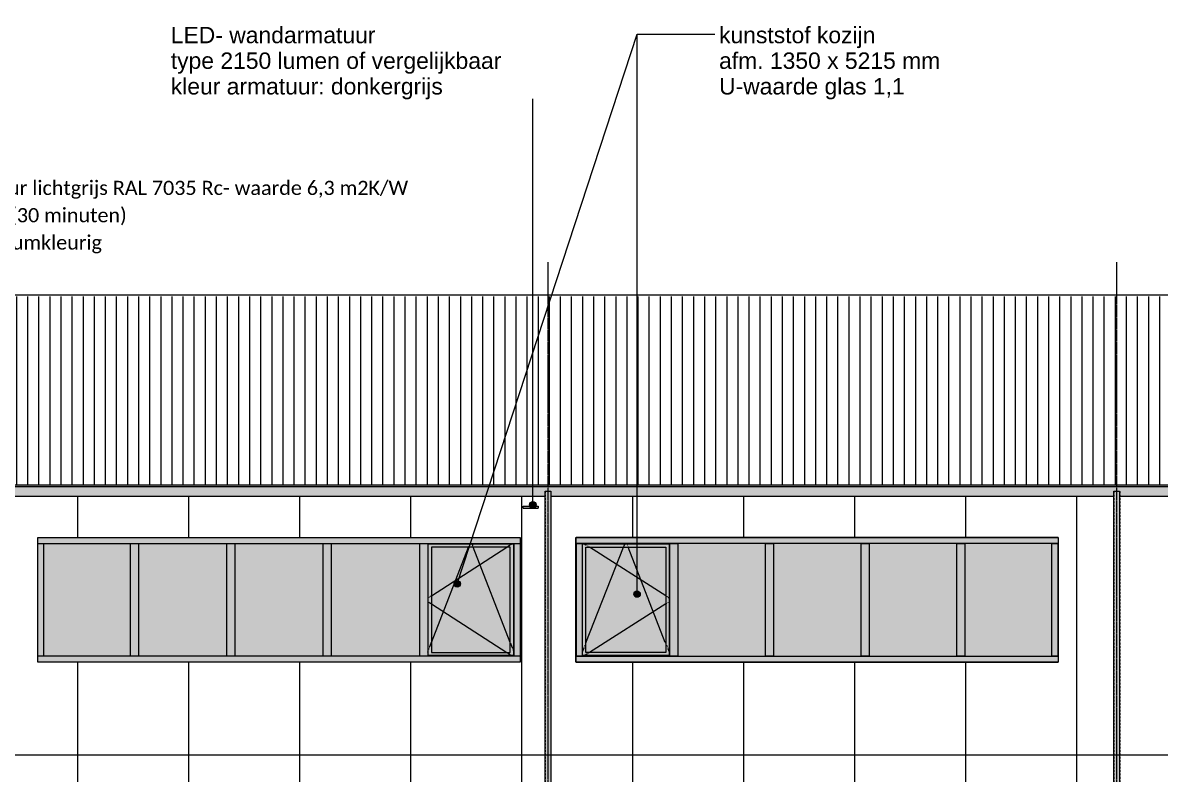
# Model space of a CAD drawing. Header units: millimetres. Extents: x 48682 to 485846, y -7071 to 11912.
# Drawn here: x 197945 to 210245, y 3790 to 11912 of the extents above; entities that cross this region are included whole.
import ezdxf

# ---------------------------------------------------------------- set-up
doc = ezdxf.new("R2010")
doc.units = ezdxf.units.MM
for name, pattern in [('Grid Line', [22.225, 12.7, -3.175, 3.175, -3.175]), ('Hidden', [4, 2, -2]), ('levels', [12, 10, -1, 0, -1])]:
    doc.linetypes.add(name, pattern=pattern)
for name, color, linetype, lineweight in [('A-DETL', 90, 'Continuous', 13), ('A-DETL-GENF', 92, 'Continuous', 13), ('A-DOOR', 31, 'Continuous', 18), ('A-DOOR-GLAZ', 31, 'Continuous', 13), ('A-FLOR', 192, 'Continuous', 18), ('A-FLOR-LEVL', 51, 'Continuous', 9), ('A-FLOR-PATT', 8, 'Continuous', 18), ('A-GLAZ', 151, 'Continuous', 18), ('A-GLAZ-CWMG', 51, 'Continuous', 13), ('A-WALL-PATT', 111, 'Continuous', 13), ('E-LITE-EQPM', 33, 'Continuous', 13), ('G-ANNO-TEXT', 231, 'Continuous', 9), ('S-COLS', 52, 'Continuous', 18), ('S-COLS-HDLN', 52, 'Hidden', 9), ('S-GRID', 1, 'Continuous', 9)]:
    doc.layers.add(name, color=color, linetype=linetype, lineweight=lineweight)
doc.styles.add('Arial', font='arial.ttf', dxfattribs={"height": 177.035928})
doc.styles.add('Calibri', font='calibri.ttf', dxfattribs={"height": 153.100159})

# ---------------------------------------------------------------- blocks, each defined once
blk = doc.blocks.new('300_28_ISR_kolom_buis - ø70x3_6 2-8360458-linkergebouw zuidoostgevel')
at = {"layer": 'S-COLS-HDLN', "linetype": 'Continuous', "lineweight": 18}
for points in [[(65792, 800), (65827, 800), (65827, 6850), (65798, 6850), (65797, 6795), (65792, 6795), (65792, 871)], [(65861, 800), (65862, 800), (65862, 6795), (65857, 6795), (65857, 6850), (65827, 6850), (65829, 800), (65861, 800)]]:
    blk.add_hatch(color=256, dxfattribs=at).paths.add_polyline_path(points, flags=0)
at = {"layer": 'A-DETL', "lineweight": 18}
for p, q in [((65792, 6850), (65792, 800)), ((65797, 6850), (65827, 6850)), ((65827, 6850), (65858, 6850)), ((65862, 800), (65862, 6850))]:
    blk.add_line(p, q, dxfattribs=at)
at = {"layer": 'S-COLS', "linetype": 'Hidden', "lineweight": 9}
for p, q in [((65796, 6850), (65796, 800)), ((65859, 6850), (65859, 800))]:
    blk.add_line(p, q, dxfattribs=at)
blk = doc.blocks.new('32_DO_glas - 01-8532440-linkergebouw zuidoostgevel')
at = {"layer": 'A-DOOR-GLAZ'}
blk.add_hatch(color=256, dxfattribs=at).paths.add_polyline_path([(70374, 5067), (71277, 5067), (71277, 6283), (70333, 6283), (70333, 5067)], flags=0)
blk = doc.blocks.new('Rectangular Mullion - 32_rechts_67x100-8532552-linkergebouw zuidoostgevel')
at = {"layer": 'A-GLAZ-CWMG'}
blk.add_hatch(color=256, dxfattribs=at).paths.add_polyline_path([(66130, 6283), (67186, 6283), (67186, 6350), (66130, 6350), (66130, 6309)], flags=0)
for p, q in [((66130, 6283), (66130, 6350)), ((67186, 6350), (66130, 6350)), ((67186, 6283), (66130, 6283))]:
    blk.add_line(p, q, dxfattribs=at)
blk = doc.blocks.new('Rectangular Mullion - 32_links_67x100-8532430-linkergebouw zuidoostgevel')
at = {"layer": 'A-GLAZ-CWMG'}
blk.add_hatch(color=256, dxfattribs=at).paths.add_polyline_path([(70288, 5000), (71344, 5000), (71344, 5067), (70288, 5067)], flags=0)
for p, q in [((70288, 5067), (71344, 5067)), ((71344, 5067), (71344, 5000)), ((70288, 5000), (71344, 5000))]:
    blk.add_line(p, q, dxfattribs=at)
blk = doc.blocks.new('Rectangular Mullion - 32_rechts_67x100-8431541-linkergebouw zuidoostgevel')
at = {"layer": 'A-GLAZ-CWMG'}
blk.add_hatch(color=256, dxfattribs=at).paths.add_polyline_path([(66141, 5067), (66197, 5067), (66197, 6283), (66130, 6283), (66130, 5067), (66132, 5067)], flags=0)
for p, q in [((66130, 6283), (66197, 6283)), ((66130, 6283), (66130, 5067)), ((66197, 6283), (66197, 5067)), ((66197, 5067), (66130, 5067))]:
    blk.add_line(p, q, dxfattribs=at)
blk = doc.blocks.new('Rectangular Mullion - 32_links_67x100-8431542-linkergebouw zuidoostgevel')
at = {"layer": 'A-GLAZ-CWMG'}
blk.add_hatch(color=256, dxfattribs=at).paths.add_polyline_path([(71344, 5067), (71344, 6283), (71277, 6283), (71277, 5067), (71322, 5067)], flags=0)
for p, q in [((71277, 6283), (71344, 6283)), ((71277, 5067), (71277, 6283)), ((71344, 5067), (71344, 6283)), ((71344, 5067), (71277, 5067))]:
    blk.add_line(p, q, dxfattribs=at)
blk = doc.blocks.new('Rectangular Mullion - 32_rechts_67x100-8532477-linkergebouw zuidoostgevel')
at = {"layer": 'A-GLAZ-CWMG'}
blk.add_hatch(color=256, dxfattribs=at).paths.add_polyline_path([(70027, 6283), (70288, 6283), (70288, 6350), (69254, 6350), (69254, 6283), (69299, 6283)], flags=0)
for p, q in [((70288, 6350), (69254, 6350)), ((70288, 6283), (69254, 6283))]:
    blk.add_line(p, q, dxfattribs=at)
blk = doc.blocks.new('Rectangular Mullion - 32_links_67x100-8532480-linkergebouw zuidoostgevel')
at = {"layer": 'A-GLAZ-CWMG'}
blk.add_hatch(color=256, dxfattribs=at).paths.add_polyline_path([(69209, 5000), (69254, 5000), (69254, 5067), (68220, 5067), (68220, 5000), (68265, 5000)], flags=0)
for p, q in [((68220, 5067), (69254, 5067)), ((68220, 5000), (69254, 5000))]:
    blk.add_line(p, q, dxfattribs=at)
blk = doc.blocks.new('Rectangular Mullion - 32_tussen_90x100-8431527-linkergebouw zuidoostgevel')
at = {"layer": 'A-GLAZ-CWMG'}
blk.add_hatch(color=256, dxfattribs=at).paths.add_polyline_path([(69299, 5067), (69299, 6283), (69209, 6283), (69209, 5067)], flags=0)
for p, q in [((69209, 6283), (69299, 6283)), ((69209, 6283), (69209, 5067)), ((69299, 6283), (69299, 5067)), ((69299, 5067), (69209, 5067))]:
    blk.add_line(p, q, dxfattribs=at)
blk = doc.blocks.new('Rectangular Mullion - 32_links_67x100-8532553-linkergebouw zuidoostgevel')
at = {"layer": 'A-GLAZ-CWMG'}
blk.add_hatch(color=256, dxfattribs=at).paths.add_polyline_path([(67186, 5000), (68220, 5000), (68220, 5067), (67186, 5067), (67186, 5060)], flags=0)
for p, q in [((67186, 5067), (68220, 5067)), ((67186, 5000), (68220, 5000))]:
    blk.add_line(p, q, dxfattribs=at)
blk = doc.blocks.new('Rectangular Mullion - 32_rechts_67x100-8532432-linkergebouw zuidoostgevel')
at = {"layer": 'A-GLAZ-CWMG'}
blk.add_hatch(color=256, dxfattribs=at).paths.add_polyline_path([(71277, 6283), (71344, 6283), (71344, 6350), (70288, 6350), (70288, 6283), (70374, 6283)], flags=0)
for p, q in [((71344, 6350), (70288, 6350)), ((71344, 6283), (70288, 6283)), ((71344, 6350), (71344, 6283))]:
    blk.add_line(p, q, dxfattribs=at)
blk = doc.blocks.new('32_DO_glas - 01-8595788-linkergebouw zuidoostgevel')
at = {"layer": 'A-DOOR-GLAZ'}
blk.add_hatch(color=256, dxfattribs=at).paths.add_polyline_path([(73608, 5067), (73608, 6283), (72677, 6283), (72677, 5067)], flags=0)
blk = doc.blocks.new('Rectangular Mullion - 32_rechts_67x100-8595847-linkergebouw zuidoostgevel')
at = {"layer": 'A-GLAZ-CWMG'}
blk.add_hatch(color=256, dxfattribs=at).paths.add_polyline_path([(76782, 6283), (77825, 6283), (77825, 6350), (76782, 6350), (76782, 6309)], flags=0)
for p, q in [((76782, 6350), (77825, 6350)), ((76782, 6283), (77825, 6283)), ((77825, 6350), (77825, 6283))]:
    blk.add_line(p, q, dxfattribs=at)
blk = doc.blocks.new('Rectangular Mullion - 32_links_67x100-8595771-linkergebouw zuidoostgevel')
at = {"layer": 'A-GLAZ-CWMG'}
blk.add_hatch(color=256, dxfattribs=at).paths.add_polyline_path([(72610, 5000), (73653, 5000), (73653, 5067), (72610, 5067)], flags=0)
for p, q in [((72610, 5000), (72610, 5067)), ((73653, 5067), (72610, 5067)), ((73653, 5000), (72610, 5000))]:
    blk.add_line(p, q, dxfattribs=at)
blk = doc.blocks.new('Rectangular Mullion - 32_rechts_67x100-8469396-linkergebouw zuidoostgevel')
at = {"layer": 'A-GLAZ-CWMG'}
blk.add_hatch(color=256, dxfattribs=at).paths.add_polyline_path([(77758, 5067), (77825, 5067), (77825, 6283), (77758, 6283), (77758, 5133)], flags=0)
for p, q in [((77758, 6283), (77825, 6283)), ((77758, 6283), (77758, 5067)), ((77825, 6283), (77825, 5067)), ((77825, 5067), (77758, 5067))]:
    blk.add_line(p, q, dxfattribs=at)
blk = doc.blocks.new('Rectangular Mullion - 32_links_67x100-8469397-linkergebouw zuidoostgevel')
at = {"layer": 'A-GLAZ-CWMG'}
blk.add_hatch(color=256, dxfattribs=at).paths.add_polyline_path([(72633, 5067), (72677, 5067), (72677, 6283), (72610, 6283), (72610, 5067)], flags=0)
for p, q in [((72610, 6283), (72677, 6283)), ((72610, 5067), (72610, 6283)), ((72677, 5067), (72677, 6283)), ((72677, 5067), (72610, 5067))]:
    blk.add_line(p, q, dxfattribs=at)
blk = doc.blocks.new('32_DO_glas - 01-8595826-linkergebouw zuidoostgevel')
at = {"layer": 'A-DOOR-GLAZ'}
blk.add_hatch(color=256, dxfattribs=at).paths.add_polyline_path([(75694, 5067), (75694, 6283), (74741, 6283), (74741, 5067)], flags=0)
blk = doc.blocks.new('Rectangular Mullion - 32_rechts_67x100-8595800-linkergebouw zuidoostgevel')
at = {"layer": 'A-GLAZ-CWMG'}
blk.add_hatch(color=256, dxfattribs=at).paths.add_polyline_path([(73777, 6283), (74696, 6283), (74696, 6350), (73653, 6350), (73653, 6283), (73698, 6283)], flags=0)
for p, q in [((73653, 6350), (74696, 6350)), ((73653, 6283), (74696, 6283))]:
    blk.add_line(p, q, dxfattribs=at)
blk = doc.blocks.new('Rectangular Mullion - 32_links_67x100-8595803-linkergebouw zuidoostgevel')
at = {"layer": 'A-GLAZ-CWMG'}
blk.add_hatch(color=256, dxfattribs=at).paths.add_polyline_path([(75694, 5000), (75739, 5000), (75739, 5067), (74696, 5067), (74696, 5000), (74741, 5000)], flags=0)
for p, q in [((75739, 5067), (74696, 5067)), ((75739, 5000), (74696, 5000))]:
    blk.add_line(p, q, dxfattribs=at)
blk = doc.blocks.new('Rectangular Mullion - 32_tussen_90x100-8469392-linkergebouw zuidoostgevel')
at = {"layer": 'A-GLAZ-CWMG'}
blk.add_hatch(color=256, dxfattribs=at).paths.add_polyline_path([(74741, 5067), (74741, 6283), (74651, 6283), (74651, 5067)], flags=0)
for p, q in [((74651, 6283), (74741, 6283)), ((74651, 6283), (74651, 5067)), ((74741, 6283), (74741, 5067)), ((74741, 5067), (74651, 5067))]:
    blk.add_line(p, q, dxfattribs=at)
blk = doc.blocks.new('Rectangular Mullion - 32_rechts_67x100-8595773-linkergebouw zuidoostgevel')
at = {"layer": 'A-GLAZ-CWMG'}
blk.add_hatch(color=256, dxfattribs=at).paths.add_polyline_path([(72677, 6283), (73653, 6283), (73653, 6350), (72610, 6350), (72610, 6283)], flags=0)
for p, q in [((72610, 6283), (72610, 6350)), ((72610, 6350), (73653, 6350)), ((72610, 6283), (73653, 6283))]:
    blk.add_line(p, q, dxfattribs=at)
blk = doc.blocks.new('31_WI_RT62_BI_raam - BI_draaival_links-8595850-linkergebouw zuidoostgevel')
at = {"layer": 'A-GLAZ'}
h = blk.add_hatch(color=256, dxfattribs=at)
h.paths.add_polyline_path([(89127, 5067), (90058, 5067), (90058, 6283), (89127, 6283), (89127, 5072)], flags=0)
h.paths.add_polyline_path([(89284, 5072), (89132, 5072), (89132, 6278), (90053, 6278), (90053, 5072), (89288, 5072)], flags=0)
h = blk.add_hatch(color=256, dxfattribs=at)
h.paths.add_polyline_path([(89421, 5072), (90053, 5072), (90053, 6278), (89132, 6278), (89132, 5072), (89288, 5072)], flags=0)
h.paths.add_polyline_path([(90018, 5107), (89167, 5107), (89167, 6243), (90018, 6243), (90018, 5133)], flags=0)
for p, q in [((89132, 5072), (89132, 6278)), ((90053, 6278), (89132, 6278)), ((90053, 6278), (90053, 5072)), ((90053, 5072), (89132, 5072))]:
    blk.add_line(p, q, dxfattribs=at)
at = {"layer": 'A-GLAZ', "linetype": 'Hidden', "lineweight": 13}
for p, q in [((89566, 6243), (89582, 6283)), ((89604, 6283), (89619, 6243)), ((90043, 6283), (89981, 6243)), ((89167, 5719), (89127, 5693)), ((89127, 5657), (89167, 5631)), ((89127, 5111), (89167, 5214)), ((90018, 5214), (90058, 5111)), ((89981, 5107), (90043, 5067))]:
    blk.add_line(p, q, dxfattribs=at)
blk = doc.blocks.new('Rectangular Mullion - 32_rechts_67x100-8595848-linkergebouw zuidoostgevel')
at = {"layer": 'A-GLAZ-CWMG'}
blk.add_hatch(color=256, dxfattribs=at).paths.add_polyline_path([(88084, 6283), (89082, 6283), (89082, 6350), (88039, 6350), (88039, 6283)], flags=0)
for p, q in [((88039, 6350), (89082, 6350)), ((88039, 6283), (89082, 6283))]:
    blk.add_line(p, q, dxfattribs=at)
blk = doc.blocks.new('Rectangular Mullion - 32_links_67x100-8595849-linkergebouw zuidoostgevel')
at = {"layer": 'A-GLAZ-CWMG'}
blk.add_hatch(color=256, dxfattribs=at).paths.add_polyline_path([(90082, 5000), (90125, 5000), (90125, 5067), (89082, 5067), (89082, 5000), (89950, 5000)], flags=0)
for p, q in [((90125, 5067), (89082, 5067)), ((90125, 5067), (90125, 5000)), ((90125, 5000), (89082, 5000))]:
    blk.add_line(p, q, dxfattribs=at)
blk = doc.blocks.new('Rectangular Mullion - 32_tussen_90x100-8501012-linkergebouw zuidoostgevel')
at = {"layer": 'A-GLAZ-CWMG'}
blk.add_hatch(color=256, dxfattribs=at).paths.add_polyline_path([(101325, 5067), (101363, 5067), (101363, 6283), (101273, 6283), (101273, 5067)], flags=0)
for p, q in [((101273, 6283), (101363, 6283)), ((101273, 6283), (101273, 5067)), ((101363, 6283), (101363, 5067)), ((101363, 5067), (101273, 5067))]:
    blk.add_line(p, q, dxfattribs=at)
blk = doc.blocks.new('31_WI_RT62_BI_raam - BI_draaival_links-8532569-linkergebouw zuidoostgevel')
at = {"layer": 'A-GLAZ'}
h = blk.add_hatch(color=256, dxfattribs=at)
h.paths.add_polyline_path([(91272, 5067), (91741, 5067), (91741, 6283), (90797, 6283), (90797, 5067), (91075, 5067)], flags=0)
h.paths.add_polyline_path([(91701, 5072), (90802, 5072), (90802, 6278), (91736, 6278), (91736, 5072), (91735, 5072)], flags=0)
h = blk.add_hatch(color=256, dxfattribs=at)
h.paths.add_polyline_path([(90837, 5072), (91736, 5072), (91736, 6278), (90802, 6278), (90802, 5072)], flags=0)
h.paths.add_polyline_path([(90837, 5107), (90837, 6243), (91701, 6243), (91701, 5107), (90837, 5107)], flags=0)
for p, q in [((90802, 5072), (90802, 6278)), ((91736, 6278), (90802, 6278)), ((91736, 6278), (91736, 5072)), ((91736, 5072), (90802, 5072))]:
    blk.add_line(p, q, dxfattribs=at)
at = {"layer": 'A-GLAZ', "linetype": 'Hidden', "lineweight": 13}
for p, q in [((90813, 6283), (90876, 6243)), ((91258, 6283), (91242, 6243)), ((91296, 6243), (91280, 6283)), ((91701, 5718), (91741, 5693)), ((91741, 5657), (91701, 5632)), ((90837, 5212), (90797, 5110)), ((91741, 5110), (91701, 5212)), ((90876, 5107), (90813, 5067))]:
    blk.add_line(p, q, dxfattribs=at)
blk = doc.blocks.new('Rectangular Mullion - 32_rechts_67x100-8532554-linkergebouw zuidoostgevel')
at = {"layer": 'A-GLAZ-CWMG'}
blk.add_hatch(color=256, dxfattribs=at).paths.add_polyline_path([(92227, 6283), (92820, 6283), (92820, 6350), (91786, 6350), (91786, 6283), (92066, 6283)], flags=0)
for p, q in [((92820, 6350), (91786, 6350)), ((92820, 6283), (91786, 6283))]:
    blk.add_line(p, q, dxfattribs=at)
blk = doc.blocks.new('Rectangular Mullion - 32_links_67x100-8532555-linkergebouw zuidoostgevel')
at = {"layer": 'A-GLAZ-CWMG'}
blk.add_hatch(color=256, dxfattribs=at).paths.add_polyline_path([(91272, 5000), (91786, 5000), (91786, 5067), (90730, 5067), (90730, 5000), (91008, 5000)], flags=0)
for p, q in [((90730, 5000), (90730, 5067)), ((90730, 5067), (91786, 5067)), ((90730, 5000), (91786, 5000))]:
    blk.add_line(p, q, dxfattribs=at)
blk = doc.blocks.new('32_DO_glas - 01-8532562-linkergebouw zuidoostgevel')
at = {"layer": 'A-DOOR-GLAZ'}
blk.add_hatch(color=256, dxfattribs=at).paths.add_polyline_path([(91831, 5067), (92775, 5067), (92775, 6283), (91831, 6283), (91831, 5133)], flags=0)
blk = doc.blocks.new('200_VAE_63_spotlamp - rond-8711555-linkergebouw zuidoostgevel')
at = {"layer": 'E-LITE-EQPM'}
blk.add_hatch(color=256, dxfattribs=at).paths.add_polyline_path([(65720, 6667), (65720, 6687), (65560, 6687), (65560, 6667), (65612, 6667)], flags=0)
for p, q in [((65560, 6687), (65720, 6687)), ((65560, 6667), (65560, 6687)), ((65560, 6667), (65720, 6667)), ((65720, 6687), (65720, 6667))]:
    blk.add_line(p, q, dxfattribs=at)

msp = doc.modelspace()

# ---------------------------------------------------------------- hatches: boundary and pattern name
at = {"layer": 'A-DETL-GENF'}
for points in [[(202553.1, 5107), (203215.2, 5107), (203215.2, 6243), (202364.7, 6243), (202364.7, 5107), (202553, 5107)], [(204034, 5107), (204898.4, 5107), (204898.4, 6243), (204034, 6243), (204034, 5133)]]:
    msp.add_hatch(color=9, dxfattribs=at).paths.add_polyline_path(points, flags=0)
at = {"layer": 'A-FLOR'}
h = msp.add_hatch(color=256, dxfattribs=at)
h.paths.add_polyline_path([(162884.7, 6795), (171589.7, 6795), (171589.7, 6850), (171659.7, 6850), (171659.7, 6795), (178995.1, 6795), (178995.1, 6850), (179054.2, 6850), (179054.2, 6795), (191295.1, 6795), (191295.1, 6850), (191354.2, 6850), (191354.2, 6795), (197445.1, 6795), (197445.1, 6850), (197504.2, 6850), (197504.2, 6795), (203595.1, 6795), (203595.1, 6850), (203654.2, 6850), (203654.2, 6795), (209745.1, 6795), (209745.1, 6850), (209804.2, 6850), (209804.2, 6795), (215895.1, 6795), (215895.1, 6850), (215954.2, 6850), (215954.2, 6795), (222045.1, 6795), (222045.1, 6850), (222104.2, 6850), (222104.2, 6795), (228180.1, 6795), (228180.1, 6850), (228239.2, 6850), (228239.2, 6795), (228749.7, 6795), (228749.7, 6915), (162884.7, 6915), (162884.7, 6800)], flags=0)
h.paths.add_polyline_path([(169604.5, 6800.1), (166150.7, 6800.1), (166150.7, 6900), (171551.7, 6900), (171551.7, 6800.1), (170873.3, 6800.1)], flags=0)
at = {"layer": 'A-FLOR-PATT', "lineweight": 9}
h = msp.add_hatch(dxfattribs=at)
h.set_pattern_fill('FP_9', color=256, style=0, pattern_type=2)
h.set_pattern_definition([(90, (0, -8882.83), (-120, 7e-15), [])])
h.paths.add_polyline_path([(197856.2, 6915), (228749.7, 6915), (228749.7, 8954.5), (162884.7, 8954.5), (162884.7, 6915), (197327.1, 6915)], flags=0)
at = {"layer": 'A-WALL-PATT', "lineweight": 9}
h = msp.add_hatch(dxfattribs=at)
h.set_pattern_fill('FP_2', color=256, style=0, pattern_type=2)
h.set_pattern_definition([(90, (53340.5, 0), (-1200, 7e-14), [])])
h.paths.add_polyline_path([(166587.7, -10), (167721.7, -10), (167721.7, 0), (166587.7, 0)], flags=0)
h.paths.add_polyline_path([(170741, -10), (171324.7, -10), (171324.7, 0), (170721.7, 0), (170721.7, -10)], flags=0)
h.paths.add_polyline_path([(177554.7, 0), (177767.5, 0), (177767.5, 3030), (178751.7, 3030), (178751.7, 800), (178989.7, 800), (178989.7, 6795), (171659.7, 6795), (171659.7, 800), (173539.7, 800), (173539.7, 3600), (177539.7, 3600), (177539.7, 0)], flags=0)
h.paths.add_polyline_path([(214522.1, 5), (214637.2, 5), (214637.2, 3030), (215621.6, 3030), (215621.6, 800), (215889.7, 800), (215889.7, 6795), (209809.7, 6795), (209809.7, 800), (210430, 800), (210430, 3600), (214430, 3600), (214430.3, 5), (214445, 5)], flags=0)
h.paths.add_polyline_path([(217419.4, 5), (217419.4, 3600), (221419.4, 3600), (221419.4, 800), (222039.7, 800), (222039.7, 6795), (215959.7, 6795), (215959.7, 800), (216227.1, 800), (216227.1, 3030), (217211.3, 3030), (217211.3, 5), (217419, 5)], flags=0)
h.paths.add_polyline_path([(223554.4, 5), (223554.4, 3600), (227554.4, 3600), (227554.4, 800), (228174.7, 800), (228174.7, 6795), (222109.7, 6794.6), (222109.7, 800), (222377.1, 800), (222377.1, 3030), (223361.3, 3030), (223361.3, 5), (223554, 5)], flags=0)
h.paths.add_polyline_path([(204998.7, 5), (205119.4, 5), (205119.4, 3600), (209119.4, 3600), (209119.4, 800), (209739.7, 800), (209739.7, 6795), (203659.7, 6795), (203659.7, 800), (203927.1, 800), (203927.1, 3030), (204911.3, 3030), (204911.3, 5)], flags=0)
h.paths.add_polyline_path([(192611.3, 5), (192819.2, 5), (192819.2, 3600), (196819.2, 3600), (196819.2, 800), (197439.7, 800), (197439.7, 6795), (191359.7, 6795), (191359.7, 800), (191627.1, 800), (191627.1, 3030), (192611.3, 3030), (192611.3, 135.7)], flags=0)
h.paths.add_polyline_path([(190031.8, 5), (190031.8, 3030), (191016.1, 3030), (191016.1, 800), (191289.7, 800), (191289.7, 6795), (185209.7, 6795), (185209.7, 800), (185830, 800), (185830, 3600), (189830, 3600), (189830.3, 5), (189920, 5)], flags=0)
h.paths.add_polyline_path([(202145, 5), (202339.2, 5), (202339.2, 3030), (203323.2, 3030), (203323.2, 800), (203589.7, 800), (203589.7, 6795), (197509.7, 6795), (197509.7, 800), (198130, 800), (198130, 3600), (202130, 3600), (202130.3, 5)], flags=0)
h.paths.add_polyline_path([(180519.4, 5), (180519.4, 3600), (184519.4, 3600), (184519.4, 800), (185139.7, 800), (185139.7, 6795), (179059.7, 6795), (179059.7, 800), (179329.6, 800), (179329.6, 3030), (180313.9, 3030), (180313.9, 5), (180519, 5)], flags=0)
h.paths.add_polyline_path([(171589.7, 800), (171589.7, 6795), (166587.7, 6795), (166587.7, 800), (167721.7, 800), (167721.7, 3600), (170721.7, 3600), (170721.7, 800), (171534.6, 800)], flags=0)
h.paths.add_polyline_path([(228278, 800), (228314.7, 800), (228314.7, 6795), (228244.7, 6795), (228244.7, 800)], flags=0)
h.paths.add_polyline_path([(177883.5, 5000), (173539.7, 5000), (173539.7, 6350), (178759.7, 6350), (178759.7, 5000), (178015.8, 5000)], flags=0)
h.paths.add_polyline_path([(191771.8, 5000), (191627.1, 5000), (191627.1, 6350), (196841.7, 6350), (196841.7, 5000), (192036.3, 5000)], flags=0)
h.paths.add_polyline_path([(215580.2, 5000), (210407.7, 5000), (210407.7, 6350), (215622.2, 6350), (215622.2, 5000)], flags=0)
h.paths.add_polyline_path([(190978.2, 5000), (185807.7, 5000), (185807.7, 6350), (191022.2, 6350), (191022.2, 5000)], flags=0)
h.paths.add_polyline_path([(209141.7, 5000), (203927.1, 5000), (203927.1, 6350), (209141.7, 6350), (209141.7, 5427)], flags=0)
h.paths.add_polyline_path([(198107.7, 5000), (198107.7, 6350), (203322.2, 6350), (203322.2, 5000), (198385.2, 5000)], flags=0)
h.paths.add_polyline_path([(217874.7, 5000), (216227.1, 5000), (216227.1, 6350), (221441.7, 6350), (221441.7, 5000), (220275.2, 5000)], flags=0)
h.paths.add_polyline_path([(179603, 5000), (179327.1, 5000), (179327.1, 6350), (184541.7, 6350), (184541.7, 5000), (179867.6, 5000)], flags=0)
h.paths.add_polyline_path([(222377.1, 5000), (222377.1, 6350), (227591.7, 6350), (227591.7, 5000), (222458.2, 5000)], flags=0)
h.paths.add_polyline_path([(170718.7, 5000), (167721.7, 5000), (167721.7, 6350), (170718.7, 6350), (170718.7, 5059.5)], flags=0)
h.paths.add_polyline_path([(228082.1, 6667.2), (227942.3, 6667.2), (227942.3, 6687.2), (228102.3, 6687.2), (228102.3, 6667.2), (228087.3, 6667.2)], flags=0)
h.paths.add_polyline_path([(215657.3, 6667.2), (215657.3, 6687.2), (215817.3, 6687.2), (215817.3, 6667.2), (215672.3, 6667.2)], flags=0)
h.paths.add_polyline_path([(203411.5, 6667.2), (203357.3, 6667.2), (203357.3, 6687.2), (203517.3, 6687.2), (203517.3, 6667.2), (203502.3, 6667.2)], flags=0)
h.paths.add_polyline_path([(191202.3, 6667.2), (191057.3, 6667.2), (191057.3, 6687.2), (191217.3, 6687.2), (191217.3, 6667.2)], flags=0)
h.paths.add_polyline_path([(178757.3, 6667.2), (178757.3, 6687.2), (178917.3, 6687.2), (178917.3, 6667.2), (178772.3, 6667.2)], flags=0)
at = {"layer": 'G-ANNO-TEXT'}
h = msp.add_hatch(color=250, dxfattribs=at)
edge = h.paths.add_edge_path(flags=0)
edge.add_arc((203461.1, 6701.8), 35, 0, 360)
h = msp.add_hatch(color=250, dxfattribs=at)
edge = h.paths.add_edge_path(flags=0)
edge.add_arc((202643.1, 5847.8), 35, 0, 360)
h = msp.add_hatch(color=250, dxfattribs=at)
edge = h.paths.add_edge_path(flags=0)
edge.add_arc((204587.1, 5737.4), 35, 0, 360)

# ---------------------------------------------------------------- linework, layer by layer
at = {"layer": 'A-DETL', "lineweight": 18}
for p, q in [((197504.2, 6795), (203595.1, 6795)), ((203654.2, 6795), (209745.1, 6795)), ((209804.2, 6795), (215895.1, 6795)), ((198107.7, 5000), (198107.7, 6350)), ((198107.7, 6350), (203322.2, 6350)), ((203322.2, 6350), (203322.2, 5000)), ((203927.1, 5000), (203927.1, 6350)), ((203927.1, 6350), (209141.7, 6350)), ((209141.7, 6350), (209141.7, 5000)), ((203322.2, 5000), (198107.7, 5000)), ((209141.7, 5000), (203927.1, 5000))]:
    msp.add_line(p, q, dxfattribs=at)
at = {"layer": 'A-DETL'}
for p, q in [((203215.2, 6243), (202364.7, 6243)), ((202364.7, 6243), (202364.7, 5107)), ((203215.2, 5107), (203215.2, 6243)), ((204034, 6243), (204898.4, 6243)), ((204034, 5107), (204034, 6243)), ((204898.4, 6243), (204898.4, 5107)), ((202364.7, 5107), (203215.2, 5107)), ((204898.4, 5107), (204034, 5107))]:
    msp.add_line(p, q, dxfattribs=at)
at = {"layer": 'A-DETL', "lineweight": 9}
for p, q in [((202364.7, 5718.8), (203177.8, 6243)), ((202364.7, 5215.2), (202763.6, 6243)), ((203215.2, 5215.2), (202816.3, 6243)), ((204034, 5210.8), (204439.5, 6243)), ((204898.4, 5718.8), (204073.4, 6243)), ((204891.9, 5215.2), (204493, 6243)), ((202364.7, 5631.2), (203177.8, 5107)), ((204898.4, 5631.2), (204073.1, 5107.2))]:
    msp.add_line(p, q, dxfattribs=at)
at = {"layer": 'A-FLOR'}
msp.add_line((228749.7, 6915), (162884.7, 6915), dxfattribs=at)
at = {"layer": 'A-FLOR-LEVL', "linetype": 'levels'}
for p, q in [((162337.6, 8970), (231073.3, 8970)), ((162337.6, 6900), (231073.3, 6900)), ((162337.6, 4000), (230952.8, 4000))]:
    msp.add_line(p, q, dxfattribs=at)
at = {"layer": 'G-ANNO-TEXT', "color": 250}
for p, q in [((202643.1, 5847.8), (204587.1, 11789.4)), ((204587.1, 11789.4), (205474.3, 11789.4)), ((204587.1, 11789.4), (205474.3, 11789.4)), ((204587.1, 5737.4), (204587.1, 11789.4)), ((203089.7, 11239.8), (202461.5, 11239.8)), ((203461.1, 11239.8), (203089.7, 11239.8)), ((203461.1, 6701.8), (203461.1, 11239.8))]:
    msp.add_line(p, q, dxfattribs=at)
for centre in [(203461.1, 6701.8), (202643.1, 5847.8), (204587.1, 5737.4)]:
    msp.add_circle(centre, 35, dxfattribs=at)
at = {"layer": 'S-GRID', "lineweight": 18}
for p, q in [((203624.7, 8924.7), (203624.7, 9324.7)), ((209774.7, 8924.7), (209774.7, 9324.7))]:
    msp.add_line(p, q, dxfattribs=at)
at = {"layer": 'S-GRID', "linetype": 'Grid Line', "lineweight": 18}
for p, q in [((203624.7, -1444.1), (203624.7, 8924.7)), ((209774.7, -1444.1), (209774.7, 8924.7))]:
    msp.add_line(p, q, dxfattribs=at)

# ---------------------------------------------------------------- block references
at = {"layer": 'A-DOOR'}
for name, p in [('32_DO_glas - 01-8595788-linkergebouw zuidoostgevel', (125497.2, 0)), ('32_DO_glas - 01-8595826-linkergebouw zuidoostgevel', (124454.2, 0)), ('32_DO_glas - 01-8595826-linkergebouw zuidoostgevel', (125497.2, 0)), ('32_DO_glas - 01-8595826-linkergebouw zuidoostgevel', (126540.2, 0)), ('32_DO_glas - 01-8532562-linkergebouw zuidoostgevel', (113197.2, 0)), ('32_DO_glas - 01-8532440-linkergebouw zuidoostgevel', (135729.2, 0)), ('32_DO_glas - 01-8532440-linkergebouw zuidoostgevel', (136763.2, 0)), ('32_DO_glas - 01-8532440-linkergebouw zuidoostgevel', (137797.2, 0))]:
    msp.add_blockref(name, p, dxfattribs=at)
at = {"layer": 'A-GLAZ'}
for name in ['31_WI_RT62_BI_raam - BI_draaival_links-8595850-linkergebouw zuidoostgevel', '31_WI_RT62_BI_raam - BI_draaival_links-8532569-linkergebouw zuidoostgevel']:
    msp.add_blockref(name, (113197.2, 0), dxfattribs=at)
at = {"layer": 'A-GLAZ-CWMG'}
for name, p in [('Rectangular Mullion - 32_rechts_67x100-8595773-linkergebouw zuidoostgevel', (125497.2, 0)), ('Rectangular Mullion - 32_links_67x100-8469397-linkergebouw zuidoostgevel', (125497.2, 0)), ('Rectangular Mullion - 32_tussen_90x100-8469392-linkergebouw zuidoostgevel', (124454.2, 0)), ('Rectangular Mullion - 32_rechts_67x100-8595800-linkergebouw zuidoostgevel', (125497.2, 0)), ('Rectangular Mullion - 32_tussen_90x100-8469392-linkergebouw zuidoostgevel', (125497.2, 0)), ('Rectangular Mullion - 32_rechts_67x100-8595800-linkergebouw zuidoostgevel', (126540.2, 0)), ('Rectangular Mullion - 32_tussen_90x100-8469392-linkergebouw zuidoostgevel', (126540.2, 0)), ('Rectangular Mullion - 32_rechts_67x100-8595848-linkergebouw zuidoostgevel', (113197.2, 0)), ('Rectangular Mullion - 32_tussen_90x100-8501012-linkergebouw zuidoostgevel', (100961.9, 0)), ('Rectangular Mullion - 32_rechts_67x100-8595847-linkergebouw zuidoostgevel', (125497.2, 0)), ('Rectangular Mullion - 32_rechts_67x100-8469396-linkergebouw zuidoostgevel', (125497.2, 0)), ('Rectangular Mullion - 32_rechts_67x100-8532552-linkergebouw zuidoostgevel', (137797.2, 0)), ('Rectangular Mullion - 32_rechts_67x100-8431541-linkergebouw zuidoostgevel', (137797.2, 0)), ('Rectangular Mullion - 32_tussen_90x100-8431527-linkergebouw zuidoostgevel', (135728.9, 0)), ('Rectangular Mullion - 32_rechts_67x100-8532554-linkergebouw zuidoostgevel', (113197.2, 0)), ('Rectangular Mullion - 32_tussen_90x100-8431527-linkergebouw zuidoostgevel', (136763.2, 0)), ('Rectangular Mullion - 32_rechts_67x100-8532477-linkergebouw zuidoostgevel', (136763.2, 0)), ('Rectangular Mullion - 32_tussen_90x100-8431527-linkergebouw zuidoostgevel', (137797.2, 0)), ('Rectangular Mullion - 32_rechts_67x100-8532477-linkergebouw zuidoostgevel', (137797.2, 0)), ('Rectangular Mullion - 32_tussen_90x100-8431527-linkergebouw zuidoostgevel', (138831.2, 0)), ('Rectangular Mullion - 32_rechts_67x100-8532432-linkergebouw zuidoostgevel', (137797.2, 0)), ('Rectangular Mullion - 32_links_67x100-8431542-linkergebouw zuidoostgevel', (137797.2, 0)), ('Rectangular Mullion - 32_links_67x100-8595771-linkergebouw zuidoostgevel', (125497.2, 0)), ('Rectangular Mullion - 32_links_67x100-8595803-linkergebouw zuidoostgevel', (124454.2, 0)), ('Rectangular Mullion - 32_links_67x100-8595803-linkergebouw zuidoostgevel', (125497.2, 0)), ('Rectangular Mullion - 32_links_67x100-8595803-linkergebouw zuidoostgevel', (126540.2, 0)), ('Rectangular Mullion - 32_links_67x100-8595849-linkergebouw zuidoostgevel', (113197.2, 0)), ('Rectangular Mullion - 32_links_67x100-8532555-linkergebouw zuidoostgevel', (113197.2, 0)), ('Rectangular Mullion - 32_links_67x100-8532553-linkergebouw zuidoostgevel', (137797.2, 0)), ('Rectangular Mullion - 32_links_67x100-8532480-linkergebouw zuidoostgevel', (137797.2, 0)), ('Rectangular Mullion - 32_links_67x100-8532480-linkergebouw zuidoostgevel', (138831.2, 0)), ('Rectangular Mullion - 32_links_67x100-8532430-linkergebouw zuidoostgevel', (137797.2, 0))]:
    msp.add_blockref(name, p, dxfattribs=at)
at = {"layer": 'E-LITE-EQPM'}
msp.add_blockref('200_VAE_63_spotlamp - rond-8711555-linkergebouw zuidoostgevel', (137797.2, 0), dxfattribs=at)
at = {"layer": 'S-COLS'}
for p in [(137797.2, 0), (143947.2, 0)]:
    msp.add_blockref('300_28_ISR_kolom_buis - ø70x3_6 2-8360458-linkergebouw zuidoostgevel', p, dxfattribs=at)

# ---------------------------------------------------------------- texts
at = {"layer": 'G-ANNO-TEXT', "color": 7, "insert": (195333.1, 10499.3), "char_height": 153.1, "width": 8216.317, "attachment_point": 1, "line_spacing_factor": 1.156427, "style": 'Calibri'}
msp.add_mtext('DAKOPBOUW\\P- sandwich dakplaten, kleur lichtgrijs RAL 7035 Rc- waarde 6,3 m2K/W\\Pbrandwerend uitgevoerd (30 minuten)\\P- goot aluminium, aluminiumkleurig\\P\\P\\P\\P', dxfattribs=at)

# ---------------------------------------------------------------- next in the draw order: texts
at = {"layer": 'G-ANNO-TEXT', "color": 7, "char_height": 177.036, "attachment_point": 1, "line_spacing_factor": 0.938532, "style": 'Arial', "bg_fill": 3, "box_fill_scale": 1.25, "bg_fill_color": 0, "bg_fill_transparency": 0}
for s, insert, width in [('LED- wandarmatuur\\Ptype 2150 lumen of vergelijkbaar\\Pkleur armatuur: donkergrijs', (199545.6, 11868.2), 4252.873), ('kunststof kozijn\\Pafm. 1350 x 5215 mm\\PU-waarde glas 1,1\\P', (205474.3, 11868.2), 2848.928)]:
    msp.add_mtext(s, dxfattribs=dict(at, insert=insert, width=width))

doc.saveas('drawing.dxf')
